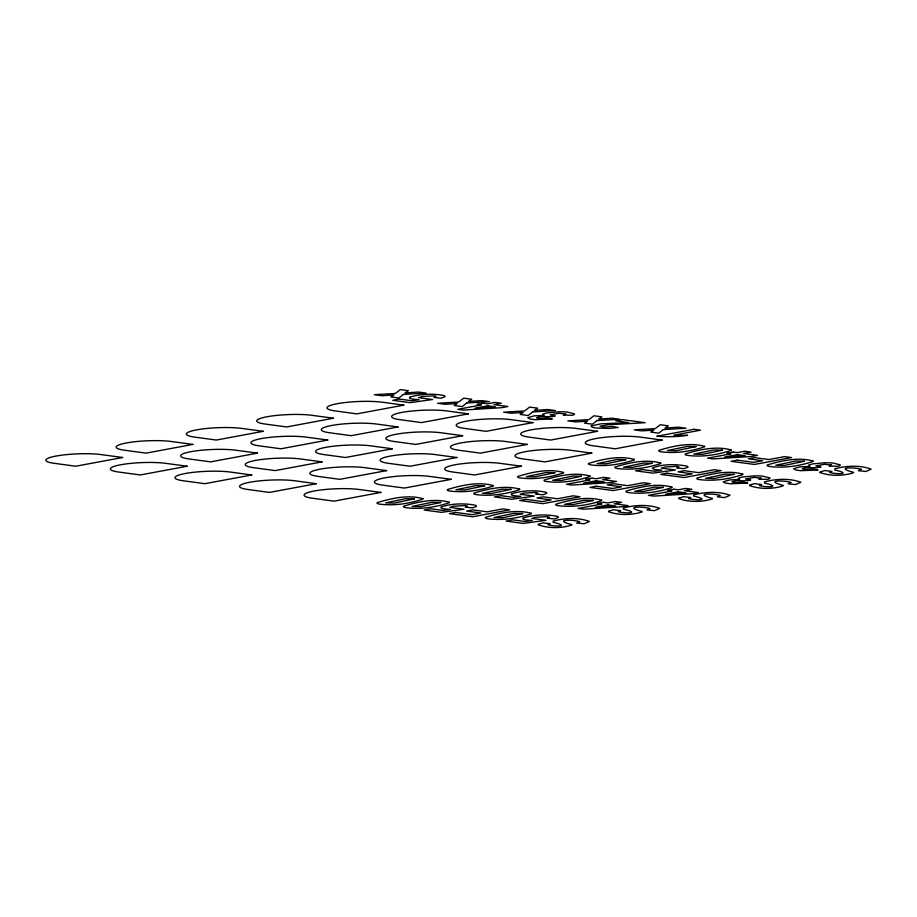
<?xml version="1.0" encoding="UTF-8"?>
<svg xmlns="http://www.w3.org/2000/svg" width="917" height="917" viewBox="0 0 917 917"><rect width="100%" height="100%" fill="white"/><g stroke="black" fill="none" stroke-linecap="round" stroke-linejoin="round"><path stroke-width="1.38" d="M687.681 467.269L683.979 468.679L676.746 467.934L678.901 466.994L677.147 466.306L665.02 467.005L661.306 468.151L675.462 470.008L652.824 473.149L635.573 470.811L642.221 469.573L654.532 471.235L661.845 470.203L654.325 469.504L652.274 468.186C662.704 463.715 675.348 464.162 686.501 465.974A14.855 2.373 -2.3 0 1 687.681 467.269M422.92 498.653L422.748 499.215C408.856 503.754 393.565 506.046 378.95 504.041A13.205 2.109 -2.3 0 1 377.162 502.642C391.513 498.24 408.203 494.538 422.92 498.653M449.376 502.229L449.192 502.791C435.3 507.33 420.009 509.623 405.394 507.617A13.205 2.109 -2.3 0 1 403.606 506.218C417.957 501.817 434.658 498.114 449.376 502.229M493.231 485.563L493.048 486.125C479.155 490.664 463.864 492.945 449.25 490.95A13.205 2.109 -2.3 0 1 447.462 489.552C461.813 485.15 478.514 481.448 493.231 485.563M519.675 489.139L519.492 489.701C505.611 494.24 490.32 496.521 475.705 494.527A13.205 2.109 -2.3 0 1 473.906 493.128C488.257 488.727 504.958 485.024 519.675 489.139M531.31 513.314L531.138 513.864C517.245 518.403 501.954 520.696 487.34 518.701A13.205 2.109 -2.3 0 1 485.552 517.303C499.903 512.901 516.603 509.199 531.31 513.314M563.531 472.473L563.347 473.034C549.466 477.574 534.175 479.855 519.561 477.86A13.205 2.109 -2.3 0 1 517.761 476.462C532.112 472.06 548.813 468.358 563.531 472.473M589.975 476.049L589.803 476.611C575.91 481.15 560.619 483.431 546.005 481.436A13.205 2.109 -2.3 0 1 544.217 480.038C558.568 475.636 575.257 471.934 589.975 476.049M601.621 500.212L601.437 500.774C587.545 505.313 572.254 507.605 557.651 505.611A13.205 2.109 -2.3 0 1 555.851 504.201C570.202 499.811 586.903 496.108 601.621 500.212M634.346 459.451L634.163 460.013C620.282 464.552 604.991 466.833 590.376 464.839A13.205 2.109 -2.3 0 1 588.576 463.44C602.928 459.039 619.628 455.336 634.346 459.451M660.79 463.028L660.618 463.589C646.726 468.117 631.435 470.41 616.82 468.415A13.205 2.109 -2.3 0 1 615.032 467.017C629.383 462.615 646.072 458.913 660.79 463.028M671.92 487.122L671.748 487.684C657.856 492.223 642.565 494.515 627.95 492.509A13.205 2.109 -2.3 0 1 626.162 491.111C640.513 486.709 657.202 483.007 671.92 487.122M704.646 446.35L704.474 446.911C690.581 451.451 675.29 453.743 660.676 451.749A13.205 2.109 -2.3 0 1 658.887 450.35C673.238 445.949 689.928 442.246 704.646 446.35M731.101 449.926L730.918 450.488C717.025 455.027 701.734 457.319 687.12 455.325A13.205 2.109 -2.3 0 1 685.331 453.915C699.682 449.525 716.383 445.822 731.101 449.926M742.736 474.1L742.552 474.662C728.671 479.201 713.38 481.494 698.765 479.488A13.205 2.109 -2.3 0 1 696.977 478.089C711.328 473.688 728.018 469.985 742.736 474.1M813.035 461.01L812.863 461.572C798.971 466.111 783.68 468.404 769.065 466.398A13.205 2.109 -2.3 0 1 767.277 464.999C781.628 460.598 798.329 456.895 813.035 461.01M538.439 524.318L538.21 524.822C548.515 528.501 561.135 528.41 571.646 525.132L571.887 524.639C551.77 519.366 573.308 519.4 579.636 521.67L576.69 522.999L584.095 523.767L589.425 521.452C578.214 517.291 564.689 518.013 553.134 521.074L553.123 522.289C571.417 526.473 554.453 526.771 547.965 524.73L550.177 523.71L542.979 522.839L538.439 524.318M608.75 511.228L608.521 511.732C618.815 515.411 631.446 515.308 641.946 512.03L642.187 511.548C622.081 506.276 643.608 506.299 649.935 508.568L647.001 509.909L654.394 510.677L659.724 508.362C648.514 504.201 635 504.923 623.434 507.984L623.434 509.199C641.717 513.382 624.752 513.68 618.264 511.64L620.488 510.62L613.278 509.749L608.75 511.228M679.05 498.137L678.821 498.642C689.126 502.321 701.746 502.218 712.257 498.94L712.498 498.458C692.381 493.186 713.919 493.208 720.235 495.478L717.3 496.819L724.694 497.587L730.035 495.26C718.825 491.099 705.299 491.833 693.733 494.893L693.733 496.108C712.028 500.292 695.063 500.59 688.575 498.55L690.788 497.53L683.589 496.659L679.05 498.137M749.865 485.116L749.636 485.62C759.929 489.3 772.561 489.197 783.072 485.918L783.313 485.437C763.196 480.164 784.734 480.187 791.05 482.457L788.116 483.798L795.509 484.566L800.85 482.239C789.64 478.078 776.114 478.812 764.549 481.872L764.549 483.076C782.831 487.271 765.867 487.569 759.391 485.529L761.603 484.508L754.404 483.637L749.865 485.116M820.165 472.026L819.936 472.53C830.24 476.21 842.861 476.106 853.372 472.828L853.612 472.347C833.496 467.074 855.034 467.097 861.361 469.366L858.415 470.696L865.82 471.476L871.15 469.149C859.94 464.988 846.414 465.721 834.86 468.782L834.848 469.985C853.142 474.181 836.178 474.479 829.69 472.438L831.902 471.418L824.704 470.547L820.165 472.026M591.236 425.912L592.13 427.253L595.89 427.998L608.968 428.468L618.173 427.482L612.373 426.474L604.108 427.104L599.982 426.245L608.154 424.777L645.178 422.703L622.299 419.608L615.708 420.834L628.661 422.588L600.99 423.837L591.236 425.912M409.968 397.176L409.532 398.196L411.492 399.01L419.012 399.709L411.699 400.752L399.388 399.078L392.74 400.316L409.991 402.655L432.629 399.514L418.473 397.657L422.187 396.511L434.314 395.823L436.079 396.511L433.913 397.439L441.157 398.184L444.848 396.774A14.855 2.373 -2.3 0 0 443.668 395.479C432.606 393.439 420.708 393.771 409.968 397.176M441.386 506.872L440.939 507.892L442.9 508.706L450.419 509.416L443.106 510.448L430.795 508.786L424.147 510.024L441.409 512.351L464.036 509.21L449.88 507.353L453.594 506.207L465.733 505.519L467.487 506.207L465.332 507.135L472.564 507.88L476.255 506.482A14.855 2.373 -2.3 0 0 475.075 505.175C464.013 503.135 452.115 503.467 441.386 506.872M511.686 493.782L511.25 494.802L513.211 495.616L520.73 496.326L513.405 497.358L501.106 495.696L494.458 496.934L511.709 499.261L534.336 496.12L520.191 494.263L523.905 493.117L536.032 492.429L537.786 493.117L535.631 494.045L542.864 494.79L546.555 493.392A14.855 2.373 -2.3 0 0 545.374 492.085C534.324 490.045 522.415 490.377 511.686 493.782M523.32 517.956L522.885 518.965L524.845 519.79L532.364 520.489L525.051 521.521L512.741 519.859L506.092 521.097L523.343 523.435L545.982 520.294L531.826 518.437L535.539 517.291L547.667 516.592L549.432 517.28L547.266 518.22L554.51 518.953L558.201 517.555A14.855 2.373 -2.3 0 0 557.02 516.248C545.959 514.208 534.061 514.552 523.32 517.956M414.301 498.894L394.253 503.089L385.656 502.871L405.681 498.676L414.301 498.894M440.745 502.47L420.708 506.665L412.111 506.448L432.136 502.252L440.745 502.47M484.6 485.792L464.564 489.999L455.967 489.781L475.992 485.586L484.6 485.792M511.044 489.369L491.008 493.575L482.411 493.357L502.436 489.162L511.044 489.369M554.9 472.702L534.863 476.897L526.266 476.691L546.291 472.496L554.9 472.702M522.69 513.543L502.654 517.738L494.045 517.52L514.07 513.325L522.69 513.543M581.355 476.278L561.319 480.474L552.71 480.267L572.735 476.072L581.355 476.278M625.715 459.681L605.678 463.876L597.082 463.658L617.107 459.463L625.715 459.681M592.99 500.453L572.953 504.648L564.356 504.43L584.381 500.235L592.99 500.453M652.159 463.257L632.122 467.452L623.526 467.234L643.551 463.039L652.159 463.257M696.014 446.59L675.978 450.786L667.381 450.568L687.406 446.373L696.014 446.59M663.289 487.363L643.253 491.558L634.656 491.34L654.681 487.145L663.289 487.363M722.47 450.167L702.433 454.362L693.837 454.144L713.862 449.949L722.47 450.167M734.104 474.341L714.068 478.536L705.471 478.319L725.496 474.123L734.104 474.341M804.415 461.24L784.379 465.446L775.771 465.228L795.796 461.033L804.415 461.24M403.354 394.448L398.849 398.024L390.883 396.946L393.909 394.986L381.919 395.743L374.262 394.7L395.342 393.462L400.339 389.599L408.352 390.676L405.05 392.912L418.427 392.04L426.073 393.072L403.354 394.448M466.696 403.01L462.191 406.586L454.236 405.509L457.251 403.549L445.272 404.305L437.604 403.262L458.683 402.024L463.693 398.161L471.693 399.25L468.392 401.474L481.78 400.614L489.414 401.646L466.696 403.01M532.662 411.928L528.169 415.516L520.203 414.438L523.217 412.467L511.239 413.223L503.571 412.18L524.65 410.942L529.659 407.079L537.671 408.168L534.359 410.392L547.747 409.532L555.381 410.564L532.662 411.928M596.91 420.616L592.416 424.193L584.45 423.115L587.465 421.155L575.486 421.912L567.829 420.869L588.897 419.631L593.907 415.768L601.919 416.857L598.618 419.08L611.994 418.209L619.628 419.252L596.91 420.616M663.3 429.592L658.796 433.168L650.841 432.09L653.855 430.13L641.877 430.887L634.209 429.844L655.288 428.606L660.286 424.743L668.298 425.832L664.997 428.056L678.374 427.196L686.019 428.228L663.3 429.592M565.732 414.094L563.336 415.069L572.311 415.298A15.027 2.407 -2.3 0 0 574.535 413.876L567.21 412.031A16.208 2.591 -2.3 0 0 558.178 411.836L546.578 412.948L542.6 414.255L544.217 415.458L534.153 415.848L527.756 417.716L530.049 419.035L535.092 419.688L552.309 418.989L547.403 417.969L540.021 418.461L536.548 417.739C542.451 415.241 549.168 417.957 555.232 415.905L550.04 414.874L558.843 413.258L565.732 414.094M761.19 478.181L758.795 479.155L767.77 479.385A15.027 2.407 -2.3 0 0 769.993 477.963L762.669 476.118A16.208 2.591 -2.3 0 0 753.636 475.934L742.048 477.035L738.059 478.342L739.675 479.545L729.611 479.935L723.215 481.803L725.507 483.121L730.551 483.775L747.768 483.087L742.862 482.067L735.48 482.56L732.007 481.826C737.921 479.327 744.627 482.044 750.691 480.004L745.498 478.961L754.313 477.344L761.19 478.181M831.501 465.091L829.106 466.065L838.081 466.295A15.027 2.407 -2.3 0 0 840.293 464.873L832.968 463.028A16.208 2.591 -2.3 0 0 823.936 462.833L812.347 463.945L808.358 465.251L809.986 466.455L799.922 466.845L793.514 468.713L795.818 470.031L800.85 470.685L818.067 469.985L813.173 468.965L805.779 469.458L802.318 468.736C808.221 466.237 814.926 468.954 820.99 466.913L815.809 465.87L824.612 464.254L831.501 465.091M122.603 457.503L75.733 466.226L54.206 463.314A31.843 5.089 -2.3 0 1 56.12 456.047A31.843 5.089 -2.3 0 1 101.076 454.591L122.603 457.503M192.902 444.413L146.032 453.136L124.506 450.224A31.843 5.089 -2.3 0 1 126.42 442.957A31.843 5.089 -2.3 0 1 171.376 441.501L192.902 444.413M263.213 431.322L216.343 440.045L194.817 437.134A31.843 5.089 -2.3 0 1 196.719 429.855A31.843 5.089 -2.3 0 1 241.687 428.411L263.213 431.322M333.513 418.221L286.643 426.955L265.116 424.044A31.843 5.089 -2.3 0 1 267.03 416.765A31.843 5.089 -2.3 0 1 311.986 415.309L333.513 418.221M403.812 405.131L356.942 413.865L335.416 410.954A31.843 5.089 -2.3 0 1 337.33 403.675A31.843 5.089 -2.3 0 1 382.286 402.219L403.812 405.131M483.328 403.216L477.081 404.374L481.31 404.947L457.801 409.326L463.28 410.071L501.588 407.687L507.8 406.529L493.873 404.638L501.324 403.251L495.008 402.403L487.557 403.789L483.328 403.216M487.626 405.807L474.96 408.157L495.455 406.861L487.626 405.807M187.171 466.237L140.301 474.96L118.786 472.049A31.843 5.089 -2.3 0 1 120.689 464.77A31.843 5.089 -2.3 0 1 165.656 463.326L187.171 466.237M257.482 453.136L210.612 461.87L189.085 458.958A31.843 5.089 -2.3 0 1 191 451.68A31.843 5.089 -2.3 0 1 235.956 450.224L257.482 453.136M327.782 440.045L280.911 448.78L259.385 445.868A31.843 5.089 -2.3 0 1 261.299 438.59A31.843 5.089 -2.3 0 1 306.255 437.134L327.782 440.045M398.081 426.955L351.222 435.678L329.696 432.778A31.843 5.089 -2.3 0 1 331.599 425.499A31.843 5.089 -2.3 0 1 376.566 424.044L398.081 426.955M468.392 413.865L421.522 422.588L399.995 419.677A31.843 5.089 -2.3 0 1 401.91 412.409A31.843 5.089 -2.3 0 1 446.866 410.954L468.392 413.865M251.751 474.96L204.881 483.695L183.354 480.783A31.843 5.089 -2.3 0 1 185.268 473.504A31.843 5.089 -2.3 0 1 230.224 472.049L251.751 474.96M322.05 461.87L275.18 470.593L253.665 467.693A31.843 5.089 -2.3 0 1 255.568 460.414A31.843 5.089 -2.3 0 1 300.524 458.958L322.05 461.87M392.361 448.78L345.491 457.503L323.965 454.591A31.843 5.089 -2.3 0 1 325.867 447.324A31.843 5.089 -2.3 0 1 370.835 445.868L392.361 448.78M462.661 435.69L415.791 444.413L394.264 441.501A31.843 5.089 -2.3 0 1 396.178 434.234A31.843 5.089 -2.3 0 1 441.134 432.778L462.661 435.69M532.96 422.599L486.09 431.322L464.575 428.411A31.843 5.089 -2.3 0 1 466.478 421.144A31.843 5.089 -2.3 0 1 511.434 419.688L532.96 422.599M316.331 483.695L269.46 492.418L247.934 489.506A31.843 5.089 -2.3 0 1 249.837 482.239A31.843 5.089 -2.3 0 1 294.804 480.783L316.331 483.695M386.63 470.604L339.76 479.327L318.233 476.416A31.843 5.089 -2.3 0 1 320.148 469.149A31.843 5.089 -2.3 0 1 365.104 467.693L386.63 470.604M456.93 457.514L410.059 466.237L388.533 463.326A31.843 5.089 -2.3 0 1 390.447 456.047A31.843 5.089 -2.3 0 1 435.403 454.603L456.93 457.514M527.241 444.413L480.37 453.147L458.844 450.236A31.843 5.089 -2.3 0 1 460.747 442.957A31.843 5.089 -2.3 0 1 505.714 441.513L527.241 444.413M597.54 431.322L550.67 440.057L529.143 437.145A31.843 5.089 -2.3 0 1 531.058 429.867A31.843 5.089 -2.3 0 1 576.014 428.411L597.54 431.322M694.031 429.305L656.813 436.24C666.98 436.962 677.503 436.962 687.601 435.311L673.777 435.174L700.554 430.188L694.031 429.305M380.899 492.429L334.029 501.152L312.502 498.24A31.843 5.089 -2.3 0 1 314.416 490.962A31.843 5.089 -2.3 0 1 359.372 489.518L380.899 492.429M451.198 479.327L404.34 488.062L382.813 485.15A31.843 5.089 -2.3 0 1 384.716 477.872A31.843 5.089 -2.3 0 1 429.683 476.416L451.198 479.327M521.509 466.237L474.639 474.972L453.113 472.06A31.843 5.089 -2.3 0 1 455.027 464.781A31.843 5.089 -2.3 0 1 499.983 463.326L521.509 466.237M591.809 453.147L544.939 461.881L523.412 458.97A31.843 5.089 -2.3 0 1 525.326 451.691A31.843 5.089 -2.3 0 1 570.282 450.236L591.809 453.147M662.108 440.057L615.25 448.78L593.723 445.868A31.843 5.089 -2.3 0 1 595.626 438.601A31.843 5.089 -2.3 0 1 640.593 437.145L662.108 440.057M592.004 478.17L585.757 479.327L589.986 479.9L566.465 484.279L571.956 485.024L610.252 482.64L616.476 481.471L602.538 479.591L610 478.204L603.684 477.356L596.222 478.743L592.004 478.17M733.119 452.058L726.872 453.216L731.101 453.789L707.592 458.168L713.071 458.901L751.367 456.517L757.591 455.359L743.664 453.479L751.115 452.092L744.799 451.233L737.348 452.62L733.119 452.058M596.302 480.76L583.636 483.11L604.12 481.815L596.302 480.76M737.417 454.637L724.751 456.998L745.234 455.703L737.417 454.637M455.623 512.42L449.353 513.589L472.691 516.741L509.749 509.841L502.871 508.912L487.122 511.846L472.92 509.921L466.65 511.09L480.852 513.016L472.083 514.643L455.623 512.42M525.922 499.329L519.652 500.499L542.99 503.651L580.048 496.75L573.182 495.822L557.433 498.756L543.219 496.831L536.949 498L551.163 499.925L542.383 501.553L525.922 499.329M596.233 486.239L589.963 487.408L613.29 490.561L650.359 483.66L643.482 482.732L627.732 485.666L613.519 483.74L607.249 484.91L621.462 486.835L612.694 488.463L596.233 486.239M667.037 473.218L660.767 474.387L684.105 477.539L721.175 470.639L714.297 469.71L698.548 472.645L684.334 470.719L678.064 471.888L692.278 473.814L683.509 475.442L667.037 473.218M737.348 460.128L731.078 461.297L754.416 464.449L791.474 457.549L784.597 456.62L768.847 459.555L754.645 457.629L748.375 458.798L762.577 460.712L753.808 462.351L737.348 460.128M603.638 502.344L597.391 503.502L601.621 504.075L578.111 508.454L583.59 509.187L621.898 506.803L628.111 505.645L614.184 503.765L621.634 502.378L615.318 501.519L607.868 502.906L603.638 502.344M673.938 489.242L667.702 490.412L671.92 490.985L648.411 495.363L653.89 496.097L692.197 493.713L698.422 492.555L684.483 490.675L691.945 489.288L685.629 488.429L678.167 489.816L673.938 489.242M607.937 504.923L595.271 507.284L615.766 505.989L607.937 504.923M678.236 491.833L665.57 494.194L686.065 492.887L678.236 491.833"/></g></svg>
